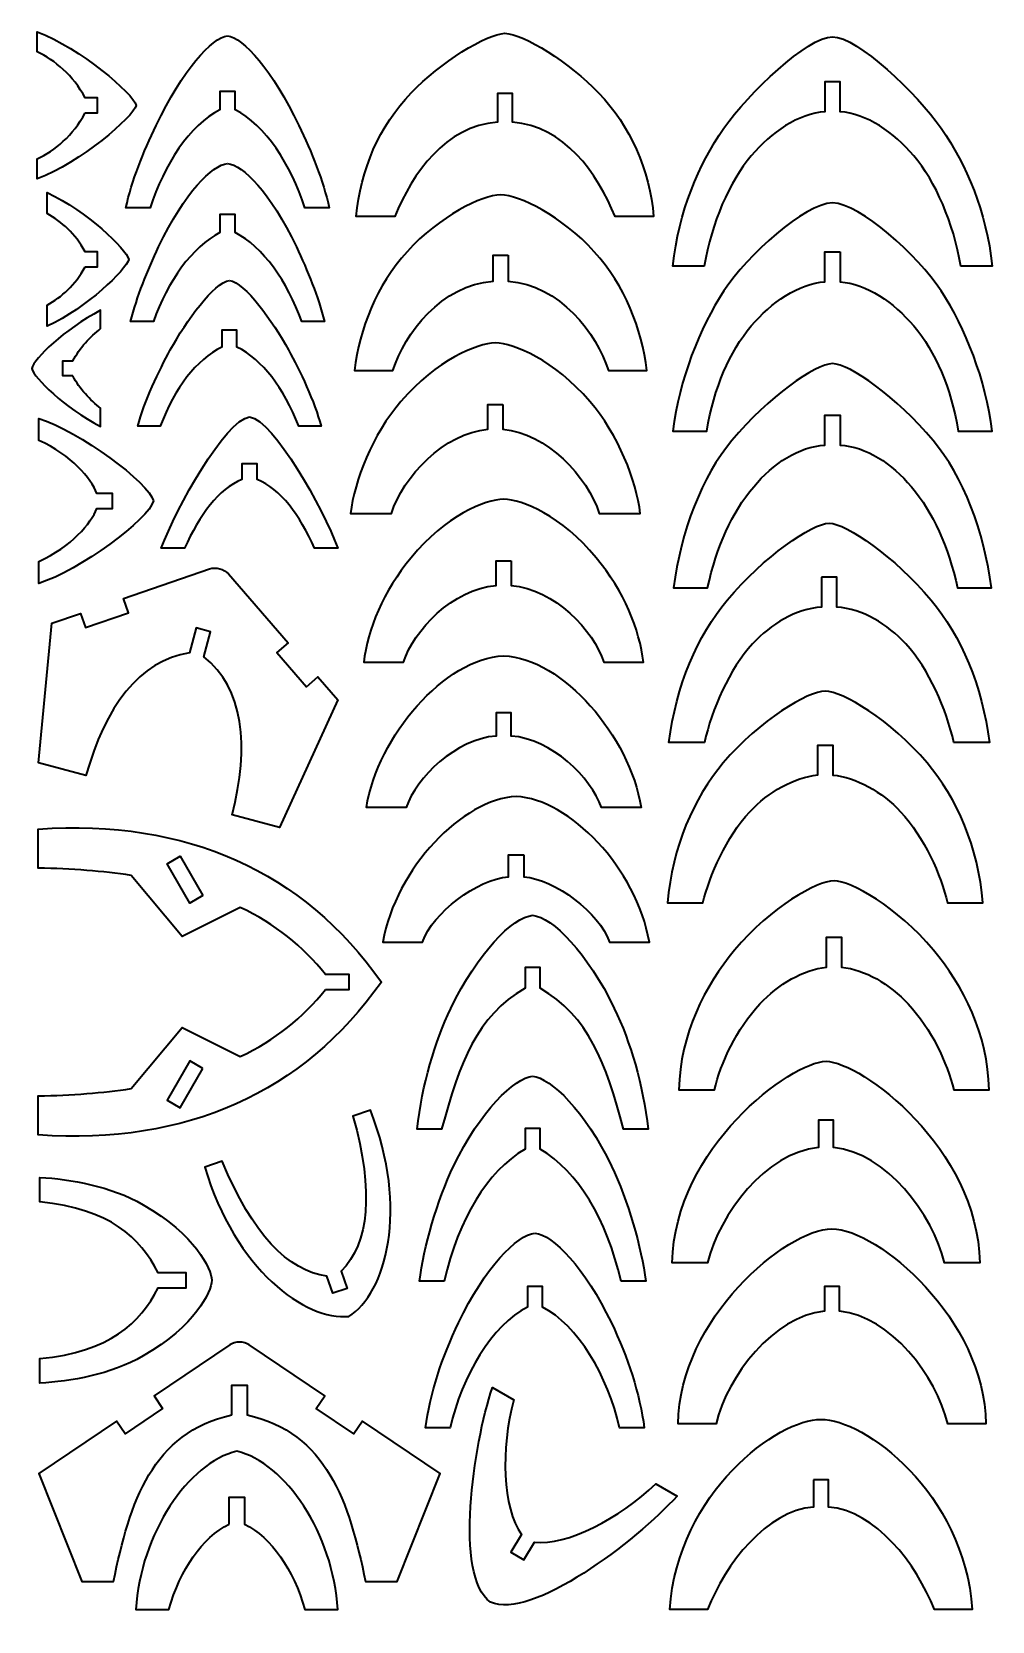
# Model space of a CAD drawing. Header units: centimetres. Extents: x 8 to 90.7, y -5.2 to 60.8.
# Drawn here: x 50.3 to 69.36, y -5.25 to 26.28 of the extents above; entities that cross this region are included whole.
import ezdxf

# ---------------------------------------------------------------- set-up
doc = ezdxf.new("R2010")
doc.units = ezdxf.units.CM
doc.header["$MEASUREMENT"] = 0
doc.layers.add('layer 1', color=7, linetype='Continuous')

msp = doc.modelspace()

# ---------------------------------------------------------------- linework, layer by layer
at = {"layer": 'layer 1', "color": 250, "lineweight": 35}
for points, knots in [([(51.36217, 24.66622), (51.12528, 24.21701), (50.76339, 23.91904), (50.4113, 23.75606), (50.4113, 23.75606), (50.4113, 23.75606), (50.4113, 23.35659), (50.4113, 23.35659), (50.4113, 23.35659), (51.27046, 23.68606), (52.31731, 24.58321), (52.37732, 24.81621), (52.37732, 24.81621), (52.31733, 25.04922), (51.27043, 25.94639), (50.4113, 26.27583), (50.4113, 26.27583), (50.4113, 26.27583), (50.4113, 25.87637), (50.4113, 25.87637), (50.4113, 25.87637), (50.76341, 25.71339), (51.12528, 25.41542), (51.36216, 24.96621), (51.36216, 24.96621), (51.36216, 24.96621), (51.60879, 24.96622), (51.60879, 24.96622), (51.60879, 24.96622), (51.60879, 24.96622), (51.60879, 24.66622), (51.60879, 24.66622), (51.60879, 24.66622), (51.60879, 24.66622), (51.36217, 24.66622), (51.36217, 24.66622)], [0, 0, 0, 0, 0.1, 0.1, 0.1, 0.1, 0.2, 0.2, 0.2, 0.2, 0.3, 0.3, 0.3, 0.3, 0.4, 0.4, 0.4, 0.4, 0.5, 0.5, 0.5, 0.5, 0.6, 0.6, 0.6, 0.6, 0.7, 0.7, 0.7, 0.7, 0.8, 0.8, 0.8, 0.8, 1, 1, 1, 1]), ([(54.18808, 26.19885), (53.88015, 26.1642), (53.2963, 25.51208), (52.77181, 24.41756), (52.77181, 24.41756), (52.51855, 23.88902), (52.28757, 23.32316), (52.17103, 22.78225), (52.17103, 22.78225), (52.17103, 22.78225), (52.65404, 22.78227), (52.65404, 22.78227), (52.65404, 22.78227), (52.92669, 23.64726), (53.44223, 24.4273), (54.0381, 24.72972), (54.0381, 24.72972), (54.0381, 24.72972), (54.0381, 25.08831), (54.0381, 25.08831), (54.0381, 25.08831), (54.0381, 25.08831), (54.3381, 25.08831), (54.3381, 25.08831), (54.3381, 25.08831), (54.3381, 25.08831), (54.33806, 24.72974), (54.33806, 24.72974), (54.33806, 24.72974), (54.93393, 24.4273), (55.4495, 23.64726), (55.72211, 22.78225), (55.72211, 22.78225), (55.72211, 22.78225), (56.20512, 22.78227), (56.20512, 22.78227), (56.20512, 22.78227), (56.0886, 23.32317), (55.85763, 23.889), (55.60433, 24.41756), (55.60433, 24.41756), (55.07986, 25.51208), (54.49602, 26.16419), (54.18808, 26.19885)], [0, 0, 0, 0, 0.08333333, 0.08333333, 0.08333333, 0.08333333, 0.16666667, 0.16666667, 0.16666667, 0.16666667, 0.25, 0.25, 0.25, 0.25, 0.33333333, 0.33333333, 0.33333333, 0.33333333, 0.41666667, 0.41666667, 0.41666667, 0.41666667, 0.5, 0.5, 0.5, 0.5, 0.58333333, 0.58333333, 0.58333333, 0.58333333, 0.66666667, 0.66666667, 0.66666667, 0.66666667, 0.75, 0.75, 0.75, 0.75, 0.83333333, 0.83333333, 0.83333333, 0.83333333, 1, 1, 1, 1]), ([(59.69071, 26.24546), (59.31968, 26.23655), (58.40886, 25.66256), (57.83342, 25.06564), (57.83342, 25.06564), (57.20147, 24.41011), (56.82122, 23.53302), (56.74066, 22.61029), (56.74066, 22.61029), (56.74066, 22.61029), (57.50469, 22.61031), (57.50469, 22.61031), (57.50469, 22.61031), (57.85517, 23.4726), (58.51874, 24.41339), (59.54071, 24.48139), (59.54071, 24.48139), (59.54071, 24.48139), (59.54074, 25.04948), (59.54074, 25.04948), (59.54074, 25.04948), (59.54074, 25.04948), (59.84073, 25.04948), (59.84073, 25.04948), (59.84073, 25.04948), (59.84073, 25.04948), (59.84069, 24.48139), (59.84069, 24.48139), (59.84069, 24.48139), (60.86265, 24.41341), (61.52622, 23.47258), (61.87671, 22.61029), (61.87671, 22.61029), (61.87671, 22.61029), (62.64073, 22.61031), (62.64073, 22.61031), (62.64073, 22.61031), (62.56016, 23.53302), (62.17993, 24.41011), (61.54798, 25.06564), (61.54798, 25.06564), (60.97254, 25.66257), (60.06175, 26.23655), (59.69071, 26.24546)], [0, 0, 0, 0, 0.08333333, 0.08333333, 0.08333333, 0.08333333, 0.16666667, 0.16666667, 0.16666667, 0.16666667, 0.25, 0.25, 0.25, 0.25, 0.33333333, 0.33333333, 0.33333333, 0.33333333, 0.41666667, 0.41666667, 0.41666667, 0.41666667, 0.5, 0.5, 0.5, 0.5, 0.58333333, 0.58333333, 0.58333333, 0.58333333, 0.66666667, 0.66666667, 0.66666667, 0.66666667, 0.75, 0.75, 0.75, 0.75, 0.83333333, 0.83333333, 0.83333333, 0.83333333, 1, 1, 1, 1]), ([(66.18934, 26.1777), (65.69516, 26.17206), (64.51786, 25.05964), (64.03607, 24.3631), (64.03607, 24.3631), (63.52651, 23.62639), (63.14085, 22.72417), (63.02124, 21.62921), (63.02124, 21.62921), (63.02124, 21.62921), (63.64379, 21.62921), (63.64379, 21.62921), (63.64379, 21.62921), (63.79643, 22.50559), (64.13853, 23.29222), (64.57893, 23.81651), (64.57893, 23.81651), (64.9682, 24.27988), (65.51773, 24.65576), (66.03936, 24.69047), (66.03936, 24.69047), (66.03936, 24.69047), (66.03937, 25.28356), (66.03937, 25.28356), (66.03937, 25.28356), (66.03937, 25.28356), (66.33936, 25.28356), (66.33936, 25.28356), (66.33936, 25.28356), (66.33936, 25.28356), (66.33936, 24.69049), (66.33936, 24.69049), (66.33936, 24.69049), (66.86102, 24.65576), (67.4105, 24.27987), (67.79974, 23.81651), (67.79974, 23.81651), (68.24016, 23.29224), (68.58228, 22.50557), (68.73494, 21.62921), (68.73494, 21.62921), (68.73494, 21.62921), (69.35748, 21.62921), (69.35748, 21.62921), (69.35748, 21.62921), (69.2379, 22.72417), (68.85219, 23.62638), (68.34262, 24.3631), (68.34262, 24.3631), (67.86086, 25.05966), (66.68357, 26.17204), (66.18934, 26.1777)], [0, 0, 0, 0, 0.07142857, 0.07142857, 0.07142857, 0.07142857, 0.14285714, 0.14285714, 0.14285714, 0.14285714, 0.21428571, 0.21428571, 0.21428571, 0.21428571, 0.28571429, 0.28571429, 0.28571429, 0.28571429, 0.35714286, 0.35714286, 0.35714286, 0.35714286, 0.42857143, 0.42857143, 0.42857143, 0.42857143, 0.5, 0.5, 0.5, 0.5, 0.57142857, 0.57142857, 0.57142857, 0.57142857, 0.64285714, 0.64285714, 0.64285714, 0.64285714, 0.71428571, 0.71428571, 0.71428571, 0.71428571, 0.78571429, 0.78571429, 0.78571429, 0.78571429, 0.85714286, 0.85714286, 0.85714286, 0.85714286, 1, 1, 1, 1]), ([(54.18808, 23.66427), (53.88015, 23.6296), (53.3463, 23.10245), (52.82182, 22.00796), (52.82182, 22.00796), (52.59717, 21.53912), (52.39007, 21.02122), (52.2648, 20.53265), (52.2648, 20.53265), (52.2648, 20.53265), (52.71659, 20.53267), (52.71659, 20.53267), (52.71659, 20.53267), (53.00123, 21.32231), (53.48505, 22.01443), (54.0381, 22.29512), (54.0381, 22.29512), (54.0381, 22.29512), (54.0381, 22.6537), (54.0381, 22.6537), (54.0381, 22.6537), (54.0381, 22.6537), (54.3381, 22.6537), (54.3381, 22.6537), (54.3381, 22.6537), (54.3381, 22.6537), (54.33806, 22.29513), (54.33806, 22.29513), (54.33806, 22.29513), (54.89111, 22.01444), (55.37493, 21.32229), (55.65959, 20.53265), (55.65959, 20.53265), (55.65959, 20.53265), (56.11138, 20.53267), (56.11138, 20.53267), (56.11138, 20.53267), (55.98612, 21.02124), (55.779, 21.5391), (55.55435, 22.00796), (55.55435, 22.00796), (55.02989, 23.10247), (54.49602, 23.62959), (54.18808, 23.66427)], [0, 0, 0, 0, 0.08333333, 0.08333333, 0.08333333, 0.08333333, 0.16666667, 0.16666667, 0.16666667, 0.16666667, 0.25, 0.25, 0.25, 0.25, 0.33333333, 0.33333333, 0.33333333, 0.33333333, 0.41666667, 0.41666667, 0.41666667, 0.41666667, 0.5, 0.5, 0.5, 0.5, 0.58333333, 0.58333333, 0.58333333, 0.58333333, 0.66666667, 0.66666667, 0.66666667, 0.66666667, 0.75, 0.75, 0.75, 0.75, 0.83333333, 0.83333333, 0.83333333, 0.83333333, 1, 1, 1, 1]), ([(51.36217, 21.61183), (51.17013, 21.24762), (50.89588, 21.01571), (50.6113, 20.85412), (50.6113, 20.85412), (50.6113, 20.85412), (50.61133, 20.43761), (50.61133, 20.43761), (50.61133, 20.43761), (51.40444, 20.80929), (52.17195, 21.54687), (52.22732, 21.76182), (52.22732, 21.76182), (52.17196, 21.97677), (51.40442, 22.71437), (50.6113, 23.08603), (50.6113, 23.08603), (50.6113, 23.08603), (50.61133, 22.66954), (50.61133, 22.66954), (50.61133, 22.66954), (50.89589, 22.50795), (51.1701, 22.27604), (51.36216, 21.91182), (51.36216, 21.91182), (51.36216, 21.91182), (51.60879, 21.91183), (51.60879, 21.91183), (51.60879, 21.91183), (51.60879, 21.91183), (51.60879, 21.61183), (51.60879, 21.61183), (51.60879, 21.61183), (51.60879, 21.61183), (51.36217, 21.61183), (51.36217, 21.61183)], [0, 0, 0, 0, 0.1, 0.1, 0.1, 0.1, 0.2, 0.2, 0.2, 0.2, 0.3, 0.3, 0.3, 0.3, 0.4, 0.4, 0.4, 0.4, 0.5, 0.5, 0.5, 0.5, 0.6, 0.6, 0.6, 0.6, 0.7, 0.7, 0.7, 0.7, 0.8, 0.8, 0.8, 0.8, 1, 1, 1, 1]), ([(59.75656, 21.84767), (59.75656, 21.84767), (59.45656, 21.84767), (59.45656, 21.84767), (59.45656, 21.84767), (59.45656, 21.84767), (59.45656, 21.32959), (59.45656, 21.32959), (59.45656, 21.32959), (58.43461, 21.26161), (57.69862, 20.29073), (57.47054, 19.55849), (57.47054, 19.55849), (57.47054, 19.55849), (56.70653, 19.5585), (56.70653, 19.5585), (56.70653, 19.5585), (56.81004, 20.38943), (57.13821, 21.23886), (57.74928, 21.91384), (57.74928, 21.91384), (58.39353, 22.62549), (59.23549, 23.03475), (59.60656, 23.04366), (59.60656, 23.04366), (59.97762, 23.03476), (60.81957, 22.62547), (61.46381, 21.91384), (61.46381, 21.91384), (62.0749, 21.23886), (62.40305, 20.38942), (62.50658, 19.55849), (62.50658, 19.55849), (62.50658, 19.55849), (61.74256, 19.5585), (61.74256, 19.5585), (61.74256, 19.5585), (61.51447, 20.29075), (60.77848, 21.26159), (59.75654, 21.32959), (59.75654, 21.32959), (59.75654, 21.32959), (59.75656, 21.84767), (59.75656, 21.84767)], [0, 0, 0, 0, 0.08333333, 0.08333333, 0.08333333, 0.08333333, 0.16666667, 0.16666667, 0.16666667, 0.16666667, 0.25, 0.25, 0.25, 0.25, 0.33333333, 0.33333333, 0.33333333, 0.33333333, 0.41666667, 0.41666667, 0.41666667, 0.41666667, 0.5, 0.5, 0.5, 0.5, 0.58333333, 0.58333333, 0.58333333, 0.58333333, 0.66666667, 0.66666667, 0.66666667, 0.66666667, 0.75, 0.75, 0.75, 0.75, 0.83333333, 0.83333333, 0.83333333, 0.83333333, 1, 1, 1, 1]), ([(66.33936, 21.91028), (66.33936, 21.91028), (66.03937, 21.91028), (66.03937, 21.91028), (66.03937, 21.91028), (66.03937, 21.91028), (66.03937, 21.31721), (66.03937, 21.31721), (66.03937, 21.31721), (65.51775, 21.28248), (64.9682, 20.90662), (64.57893, 20.44323), (64.57893, 20.44323), (64.13853, 19.91894), (63.84641, 19.23229), (63.69375, 18.35593), (63.69375, 18.35593), (63.69375, 18.35593), (63.02125, 18.35595), (63.02125, 18.35595), (63.02125, 18.35595), (63.14857, 19.37369), (63.54962, 20.40308), (64.03607, 21.13982), (64.03607, 21.13982), (64.50274, 21.84662), (65.63315, 22.87018), (66.18934, 22.88126), (66.18934, 22.88126), (66.74556, 22.87018), (67.87596, 21.84661), (68.34262, 21.13982), (68.34262, 21.13982), (68.82908, 20.40309), (69.23014, 19.37369), (69.35745, 18.35593), (69.35745, 18.35593), (69.35745, 18.35593), (68.68497, 18.35595), (68.68497, 18.35595), (68.68497, 18.35595), (68.53234, 19.2323), (68.2402, 19.91892), (67.79974, 20.44323), (67.79974, 20.44323), (67.41049, 20.90664), (66.86099, 21.28248), (66.33933, 21.31719), (66.33933, 21.31719), (66.33933, 21.31719), (66.33936, 21.91028), (66.33936, 21.91028)], [0, 0, 0, 0, 0.07142857, 0.07142857, 0.07142857, 0.07142857, 0.14285714, 0.14285714, 0.14285714, 0.14285714, 0.21428571, 0.21428571, 0.21428571, 0.21428571, 0.28571429, 0.28571429, 0.28571429, 0.28571429, 0.35714286, 0.35714286, 0.35714286, 0.35714286, 0.42857143, 0.42857143, 0.42857143, 0.42857143, 0.5, 0.5, 0.5, 0.5, 0.57142857, 0.57142857, 0.57142857, 0.57142857, 0.64285714, 0.64285714, 0.64285714, 0.64285714, 0.71428571, 0.71428571, 0.71428571, 0.71428571, 0.78571429, 0.78571429, 0.78571429, 0.78571429, 0.85714286, 0.85714286, 0.85714286, 0.85714286, 1, 1, 1, 1]), ([(54.22511, 21.34245), (53.91718, 21.3078), (53.36919, 20.53811), (53.05222, 19.96556), (53.05222, 19.96556), (52.83006, 19.56425), (52.53054, 18.93223), (52.40675, 18.45325), (52.40675, 18.45325), (52.40675, 18.45325), (52.85018, 18.45326), (52.85018, 18.45326), (52.85018, 18.45326), (53.15192, 19.22205), (53.56372, 19.76378), (54.07509, 20.02332), (54.07509, 20.02332), (54.07509, 20.02332), (54.07509, 20.35691), (54.07509, 20.35691), (54.07509, 20.35691), (54.07509, 20.35691), (54.37509, 20.35691), (54.37509, 20.35691), (54.37509, 20.35691), (54.37509, 20.35691), (54.37509, 20.02334), (54.37509, 20.02334), (54.37509, 20.02334), (54.88646, 19.7638), (55.29824, 19.22203), (55.59998, 18.45325), (55.59998, 18.45325), (55.59998, 18.45325), (56.04343, 18.45326), (56.04343, 18.45326), (56.04343, 18.45326), (55.91965, 18.93225), (55.62011, 19.56423), (55.39793, 19.96556), (55.39793, 19.96556), (55.08097, 20.53812), (54.53302, 21.30779), (54.22511, 21.34245)], [0, 0, 0, 0, 0.08333333, 0.08333333, 0.08333333, 0.08333333, 0.16666667, 0.16666667, 0.16666667, 0.16666667, 0.25, 0.25, 0.25, 0.25, 0.33333333, 0.33333333, 0.33333333, 0.33333333, 0.41666667, 0.41666667, 0.41666667, 0.41666667, 0.5, 0.5, 0.5, 0.5, 0.58333333, 0.58333333, 0.58333333, 0.58333333, 0.66666667, 0.66666667, 0.66666667, 0.66666667, 0.75, 0.75, 0.75, 0.75, 0.83333333, 0.83333333, 0.83333333, 0.83333333, 1, 1, 1, 1]), ([(51.12012, 19.44943), (51.25724, 19.18942), (51.46165, 18.9714), (51.67096, 18.80912), (51.67096, 18.80912), (51.67096, 18.80912), (51.67098, 18.44619), (51.67098, 18.44619), (51.67098, 18.44619), (50.94026, 18.83047), (50.35474, 19.40609), (50.30496, 19.59942), (50.30496, 19.59942), (50.35475, 19.79275), (50.94023, 20.36838), (51.67096, 20.75265), (51.67096, 20.75265), (51.67096, 20.75265), (51.67098, 20.38973), (51.67098, 20.38973), (51.67098, 20.38973), (51.46167, 20.22745), (51.25721, 20.00943), (51.12011, 19.74942), (51.12011, 19.74942), (51.12011, 19.74942), (50.92351, 19.74943), (50.92351, 19.74943), (50.92351, 19.74943), (50.92351, 19.74943), (50.92351, 19.44943), (50.92351, 19.44943), (50.92351, 19.44943), (50.92351, 19.44943), (51.12012, 19.44943), (51.12012, 19.44943)], [0, 0, 0, 0, 0.1, 0.1, 0.1, 0.1, 0.2, 0.2, 0.2, 0.2, 0.3, 0.3, 0.3, 0.3, 0.4, 0.4, 0.4, 0.4, 0.5, 0.5, 0.5, 0.5, 0.6, 0.6, 0.6, 0.6, 0.7, 0.7, 0.7, 0.7, 0.8, 0.8, 0.8, 0.8, 1, 1, 1, 1]), ([(59.6515, 18.88508), (59.6515, 18.88508), (59.35151, 18.88508), (59.35151, 18.88508), (59.35151, 18.88508), (59.35151, 18.88508), (59.35151, 18.392), (59.35151, 18.392), (59.35151, 18.392), (58.49021, 18.324), (57.66856, 17.45313), (57.44049, 16.72089), (57.44049, 16.72089), (57.44049, 16.72089), (56.62648, 16.7209), (56.62648, 16.7209), (56.62648, 16.7209), (56.70705, 17.37588), (57.05775, 18.28353), (57.62893, 18.94564), (57.62893, 18.94564), (58.33344, 19.76227), (59.13044, 20.09715), (59.5015, 20.10606), (59.5015, 20.10606), (59.87256, 20.09715), (60.66957, 19.76227), (61.37406, 18.94564), (61.37406, 18.94564), (61.94524, 18.28354), (62.29596, 17.37587), (62.37652, 16.72089), (62.37652, 16.72089), (62.37652, 16.72089), (61.56254, 16.7209), (61.56254, 16.7209), (61.56254, 16.7209), (61.33445, 17.45313), (60.5128, 18.32399), (59.6515, 18.39199), (59.6515, 18.39199), (59.6515, 18.39199), (59.6515, 18.88508), (59.6515, 18.88508)], [0, 0, 0, 0, 0.08333333, 0.08333333, 0.08333333, 0.08333333, 0.16666667, 0.16666667, 0.16666667, 0.16666667, 0.25, 0.25, 0.25, 0.25, 0.33333333, 0.33333333, 0.33333333, 0.33333333, 0.41666667, 0.41666667, 0.41666667, 0.41666667, 0.5, 0.5, 0.5, 0.5, 0.58333333, 0.58333333, 0.58333333, 0.58333333, 0.66666667, 0.66666667, 0.66666667, 0.66666667, 0.75, 0.75, 0.75, 0.75, 0.83333333, 0.83333333, 0.83333333, 0.83333333, 1, 1, 1, 1]), ([(66.18934, 19.69451), (66.5299, 19.68943), (67.46063, 19.03461), (68.18591, 18.16923), (68.18591, 18.16923), (68.77939, 17.46117), (69.20152, 16.36906), (69.34201, 15.24601), (69.34201, 15.24601), (69.34201, 15.24601), (68.6695, 15.24601), (68.6695, 15.24601), (68.6695, 15.24601), (68.47824, 16.08378), (68.19388, 16.72845), (67.75343, 17.25279), (67.75343, 17.25279), (67.36417, 17.7162), (66.86099, 18.04572), (66.33933, 18.08043), (66.33933, 18.08043), (66.33933, 18.08043), (66.33936, 18.67352), (66.33936, 18.67352), (66.33936, 18.67352), (66.33936, 18.67352), (66.03937, 18.67352), (66.03937, 18.67352), (66.03937, 18.67352), (66.03937, 18.67352), (66.03937, 18.08043), (66.03937, 18.08043), (66.03937, 18.08043), (65.51775, 18.04573), (65.01455, 17.71621), (64.62527, 17.25279), (64.62527, 17.25279), (64.18481, 16.72846), (63.90044, 16.08377), (63.70919, 15.24601), (63.70919, 15.24601), (63.70919, 15.24601), (63.03669, 15.24601), (63.03669, 15.24601), (63.03669, 15.24601), (63.17718, 16.36907), (63.59931, 17.46115), (64.19279, 18.16923), (64.19279, 18.16923), (64.91807, 19.03462), (65.84879, 19.68941), (66.18934, 19.69451)], [0, 0, 0, 0, 0.07142857, 0.07142857, 0.07142857, 0.07142857, 0.14285714, 0.14285714, 0.14285714, 0.14285714, 0.21428571, 0.21428571, 0.21428571, 0.21428571, 0.28571429, 0.28571429, 0.28571429, 0.28571429, 0.35714286, 0.35714286, 0.35714286, 0.35714286, 0.42857143, 0.42857143, 0.42857143, 0.42857143, 0.5, 0.5, 0.5, 0.5, 0.57142857, 0.57142857, 0.57142857, 0.57142857, 0.64285714, 0.64285714, 0.64285714, 0.64285714, 0.71428571, 0.71428571, 0.71428571, 0.71428571, 0.78571429, 0.78571429, 0.78571429, 0.78571429, 0.85714286, 0.85714286, 0.85714286, 0.85714286, 1, 1, 1, 1]), ([(52.71738, 16.97157), (52.64221, 17.32621), (51.24416, 18.35666), (50.44256, 18.609), (50.44256, 18.609), (50.44256, 18.609), (50.44257, 18.17122), (50.44257, 18.17122), (50.44257, 18.17122), (51.10186, 17.87898), (51.47187, 17.41547), (51.59825, 17.12154), (51.59825, 17.12154), (51.59825, 17.12154), (51.90684, 17.12156), (51.90684, 17.12156), (51.90684, 17.12156), (51.90684, 17.12156), (51.90684, 16.82157), (51.90684, 16.82157), (51.90684, 16.82157), (51.90684, 16.82157), (51.59827, 16.82157), (51.59827, 16.82157), (51.59827, 16.82157), (51.47187, 16.52764), (51.10185, 16.06413), (50.44256, 15.77189), (50.44256, 15.77189), (50.44256, 15.77189), (50.44257, 15.3341), (50.44257, 15.3341), (50.44257, 15.3341), (51.24418, 15.58645), (52.64218, 16.61689), (52.71738, 16.97157)], [0, 0, 0, 0, 0.1, 0.1, 0.1, 0.1, 0.2, 0.2, 0.2, 0.2, 0.3, 0.3, 0.3, 0.3, 0.4, 0.4, 0.4, 0.4, 0.5, 0.5, 0.5, 0.5, 0.6, 0.6, 0.6, 0.6, 0.7, 0.7, 0.7, 0.7, 0.8, 0.8, 0.8, 0.8, 1, 1, 1, 1]), ([(54.62468, 18.64046), (54.13863, 18.56526), (53.17016, 16.83504), (52.87344, 16.03345), (52.87344, 16.03345), (52.87344, 16.03345), (53.33623, 16.03345), (53.33623, 16.03345), (53.33623, 16.03345), (53.62845, 16.69272), (54.01056, 17.21075), (54.47468, 17.39632), (54.47468, 17.39632), (54.47468, 17.39632), (54.47471, 17.70491), (54.47471, 17.70491), (54.47471, 17.70491), (54.47471, 17.70491), (54.7747, 17.70491), (54.7747, 17.70491), (54.7747, 17.70491), (54.7747, 17.70491), (54.77466, 17.39632), (54.77466, 17.39632), (54.77466, 17.39632), (55.23881, 17.21076), (55.6209, 16.69272), (55.91314, 16.03345), (55.91314, 16.03345), (55.91314, 16.03345), (56.37594, 16.03345), (56.37594, 16.03345), (56.37594, 16.03345), (56.07919, 16.83504), (55.11073, 18.56525), (54.62468, 18.64046)], [0, 0, 0, 0, 0.1, 0.1, 0.1, 0.1, 0.2, 0.2, 0.2, 0.2, 0.3, 0.3, 0.3, 0.3, 0.4, 0.4, 0.4, 0.4, 0.5, 0.5, 0.5, 0.5, 0.6, 0.6, 0.6, 0.6, 0.7, 0.7, 0.7, 0.7, 0.8, 0.8, 0.8, 0.8, 1, 1, 1, 1]), ([(59.81513, 15.78539), (59.81513, 15.78539), (59.51514, 15.78539), (59.51514, 15.78539), (59.51514, 15.78539), (59.51514, 15.78539), (59.51514, 15.29231), (59.51514, 15.29231), (59.51514, 15.29231), (58.65412, 15.2243), (57.87962, 14.40345), (57.67912, 13.7712), (57.67912, 13.7712), (57.67912, 13.7712), (56.89009, 13.77121), (56.89009, 13.77121), (56.89009, 13.77121), (56.97049, 14.42619), (57.27582, 15.17479), (57.82911, 15.84595), (57.82911, 15.84595), (58.51485, 16.67831), (59.29391, 16.99746), (59.66511, 17.00637), (59.66511, 17.00637), (60.03619, 16.99746), (60.81556, 16.6783), (61.50134, 15.84595), (61.50134, 15.84595), (62.0543, 15.17479), (62.35957, 14.42618), (62.44014, 13.7712), (62.44014, 13.7712), (62.44014, 13.7712), (61.65116, 13.77121), (61.65116, 13.77121), (61.65116, 13.77121), (61.45034, 14.40347), (60.67641, 15.2243), (59.8151, 15.2923), (59.8151, 15.2923), (59.8151, 15.2923), (59.81513, 15.78539), (59.81513, 15.78539)], [0, 0, 0, 0, 0.08333333, 0.08333333, 0.08333333, 0.08333333, 0.16666667, 0.16666667, 0.16666667, 0.16666667, 0.25, 0.25, 0.25, 0.25, 0.33333333, 0.33333333, 0.33333333, 0.33333333, 0.41666667, 0.41666667, 0.41666667, 0.41666667, 0.5, 0.5, 0.5, 0.5, 0.58333333, 0.58333333, 0.58333333, 0.58333333, 0.66666667, 0.66666667, 0.66666667, 0.66666667, 0.75, 0.75, 0.75, 0.75, 0.83333333, 0.83333333, 0.83333333, 0.83333333, 1, 1, 1, 1]), ([(65.97269, 15.45858), (65.97269, 15.45858), (66.27265, 15.45858), (66.27265, 15.45858), (66.27265, 15.45858), (66.27265, 15.45858), (66.27265, 14.86551), (66.27265, 14.86551), (66.27265, 14.86551), (66.7943, 14.83078), (67.27906, 14.52795), (67.64173, 14.13785), (67.64173, 14.13785), (68.10804, 13.63627), (68.44657, 12.83874), (68.59781, 12.18107), (68.59781, 12.18107), (68.59781, 12.18107), (69.30033, 12.18109), (69.30033, 12.18109), (69.30033, 12.18109), (69.15983, 13.30412), (68.7377, 14.29618), (68.14423, 15.00429), (68.14423, 15.00429), (67.4189, 15.8697), (66.4632, 16.52447), (66.12264, 16.52956), (66.12264, 16.52956), (65.78211, 16.52449), (64.82639, 15.86969), (64.10108, 15.00429), (64.10108, 15.00429), (63.50762, 14.29619), (63.08546, 13.30412), (62.94499, 12.18107), (62.94499, 12.18107), (62.94499, 12.18107), (63.64752, 12.18109), (63.64752, 12.18109), (63.64752, 12.18109), (63.79873, 12.83875), (64.13726, 13.63626), (64.60359, 14.13785), (64.60359, 14.13785), (64.96622, 14.52797), (65.45103, 14.83078), (65.97266, 14.86549), (65.97266, 14.86549), (65.97266, 14.86549), (65.97269, 15.45858), (65.97269, 15.45858)], [0, 0, 0, 0, 0.07142857, 0.07142857, 0.07142857, 0.07142857, 0.14285714, 0.14285714, 0.14285714, 0.14285714, 0.21428571, 0.21428571, 0.21428571, 0.21428571, 0.28571429, 0.28571429, 0.28571429, 0.28571429, 0.35714286, 0.35714286, 0.35714286, 0.35714286, 0.42857143, 0.42857143, 0.42857143, 0.42857143, 0.5, 0.5, 0.5, 0.5, 0.57142857, 0.57142857, 0.57142857, 0.57142857, 0.64285714, 0.64285714, 0.64285714, 0.64285714, 0.71428571, 0.71428571, 0.71428571, 0.71428571, 0.78571429, 0.78571429, 0.78571429, 0.78571429, 0.85714286, 0.85714286, 0.85714286, 0.85714286, 1, 1, 1, 1]), ([(54.20602, 15.52301), (54.12137, 15.6204), (53.95409, 15.6652), (53.83209, 15.6232), (53.83209, 15.6232), (53.83209, 15.6232), (52.1233, 15.03484), (52.1233, 15.03484), (52.1233, 15.03484), (52.1233, 15.03484), (52.22097, 14.75119), (52.22097, 14.75119), (52.22097, 14.75119), (52.22097, 14.75119), (51.37003, 14.45818), (51.37003, 14.45818), (51.37003, 14.45818), (51.37003, 14.45818), (51.27236, 14.74182), (51.27236, 14.74182), (51.27236, 14.74182), (51.27236, 14.74182), (50.70546, 14.54664), (50.70546, 14.54664), (50.70546, 14.54664), (50.70546, 14.54664), (50.44039, 11.77609), (50.44039, 11.77609), (50.44039, 11.77609), (50.44039, 11.77609), (51.38039, 11.52424), (51.38039, 11.52424), (51.38039, 11.52424), (51.75579, 12.87665), (52.44766, 13.81831), (53.43051, 13.95626), (53.43051, 13.95626), (53.43051, 13.95626), (53.56324, 14.45169), (53.56324, 14.45169), (53.56324, 14.45169), (53.56324, 14.45169), (53.85308, 14.37402), (53.85308, 14.37402), (53.85308, 14.37402), (53.85308, 14.37402), (53.72033, 13.87862), (53.72033, 13.87862), (53.72033, 13.87862), (54.50253, 13.26773), (54.63088, 12.10626), (54.27976, 10.74733), (54.27976, 10.74733), (54.27976, 10.74733), (55.21976, 10.49548), (55.21976, 10.49548), (55.21976, 10.49548), (55.21976, 10.49548), (56.37546, 13.02736), (56.37546, 13.02736), (56.37546, 13.02736), (56.37546, 13.02736), (55.98216, 13.47982), (55.98216, 13.47982), (55.98216, 13.47982), (55.98216, 13.47982), (55.75574, 13.28301), (55.75574, 13.28301), (55.75574, 13.28301), (55.75574, 13.28301), (55.16531, 13.96226), (55.16531, 13.96226), (55.16531, 13.96226), (55.16531, 13.96226), (55.39169, 14.15907), (55.39169, 14.15907), (55.39169, 14.15907), (55.39169, 14.15907), (54.20602, 15.52301), (54.20602, 15.52301)], [0, 0, 0, 0, 0.04761905, 0.04761905, 0.04761905, 0.04761905, 0.0952381, 0.0952381, 0.0952381, 0.0952381, 0.14285714, 0.14285714, 0.14285714, 0.14285714, 0.19047619, 0.19047619, 0.19047619, 0.19047619, 0.23809524, 0.23809524, 0.23809524, 0.23809524, 0.28571429, 0.28571429, 0.28571429, 0.28571429, 0.33333333, 0.33333333, 0.33333333, 0.33333333, 0.38095238, 0.38095238, 0.38095238, 0.38095238, 0.42857143, 0.42857143, 0.42857143, 0.42857143, 0.47619048, 0.47619048, 0.47619048, 0.47619048, 0.52380952, 0.52380952, 0.52380952, 0.52380952, 0.57142857, 0.57142857, 0.57142857, 0.57142857, 0.61904762, 0.61904762, 0.61904762, 0.61904762, 0.66666667, 0.66666667, 0.66666667, 0.66666667, 0.71428571, 0.71428571, 0.71428571, 0.71428571, 0.76190476, 0.76190476, 0.76190476, 0.76190476, 0.80952381, 0.80952381, 0.80952381, 0.80952381, 0.85714286, 0.85714286, 0.85714286, 0.85714286, 0.9047619, 0.9047619, 0.9047619, 0.9047619, 1, 1, 1, 1]), ([(59.66742, 13.90207), (58.49279, 13.84596), (57.16999, 12.31009), (56.94235, 10.89328), (56.94235, 10.89328), (56.94235, 10.89328), (57.73138, 10.89329), (57.73138, 10.89329), (57.73138, 10.89329), (57.9322, 11.4813), (58.71972, 12.2538), (59.51739, 12.30794), (59.51739, 12.30794), (59.51739, 12.30794), (59.5174, 12.76654), (59.5174, 12.76654), (59.5174, 12.76654), (59.5174, 12.76654), (59.8174, 12.76654), (59.8174, 12.76654), (59.8174, 12.76654), (59.8174, 12.76654), (59.8174, 12.30795), (59.8174, 12.30795), (59.8174, 12.30795), (60.61508, 12.25381), (61.40259, 11.48129), (61.60339, 10.89328), (61.60339, 10.89328), (61.60339, 10.89328), (62.3924, 10.89329), (62.3924, 10.89329), (62.3924, 10.89329), (62.16479, 12.31009), (60.84197, 13.84595), (59.66742, 13.90207)], [0, 0, 0, 0, 0.1, 0.1, 0.1, 0.1, 0.2, 0.2, 0.2, 0.2, 0.3, 0.3, 0.3, 0.3, 0.4, 0.4, 0.4, 0.4, 0.5, 0.5, 0.5, 0.5, 0.6, 0.6, 0.6, 0.6, 0.7, 0.7, 0.7, 0.7, 0.8, 0.8, 0.8, 0.8, 1, 1, 1, 1]), ([(66.04488, 13.19973), (66.3854, 13.19465), (67.34108, 12.63988), (68.06641, 11.77445), (68.06641, 11.77445), (68.65993, 11.06632), (69.07871, 10.1165), (69.17251, 9.00123), (69.17251, 9.00123), (69.17251, 9.00123), (68.47003, 9.00124), (68.47003, 9.00124), (68.47003, 9.00124), (68.34211, 9.5422), (68.00691, 10.30638), (67.54057, 10.80801), (67.54057, 10.80801), (67.17788, 11.19815), (66.65422, 11.49316), (66.19484, 11.53565), (66.19484, 11.53565), (66.19484, 11.53565), (66.19486, 12.12874), (66.19486, 12.12874), (66.19486, 12.12874), (66.19486, 12.12874), (65.89486, 12.12874), (65.89486, 12.12874), (65.89486, 12.12874), (65.89486, 12.12874), (65.89486, 11.53567), (65.89486, 11.53567), (65.89486, 11.53567), (65.43548, 11.49316), (64.9118, 11.19814), (64.54911, 10.80801), (64.54911, 10.80801), (64.08277, 10.30639), (63.74757, 9.5422), (63.6197, 9.00123), (63.6197, 9.00123), (63.6197, 9.00123), (62.91719, 9.00124), (62.91719, 9.00124), (62.91719, 9.00124), (63.01101, 10.1165), (63.42975, 11.06631), (64.02326, 11.77445), (64.02326, 11.77445), (64.74865, 12.63989), (65.70428, 13.19463), (66.04488, 13.19973)], [0, 0, 0, 0, 0.07142857, 0.07142857, 0.07142857, 0.07142857, 0.14285714, 0.14285714, 0.14285714, 0.14285714, 0.21428571, 0.21428571, 0.21428571, 0.21428571, 0.28571429, 0.28571429, 0.28571429, 0.28571429, 0.35714286, 0.35714286, 0.35714286, 0.35714286, 0.42857143, 0.42857143, 0.42857143, 0.42857143, 0.5, 0.5, 0.5, 0.5, 0.57142857, 0.57142857, 0.57142857, 0.57142857, 0.64285714, 0.64285714, 0.64285714, 0.64285714, 0.71428571, 0.71428571, 0.71428571, 0.71428571, 0.78571429, 0.78571429, 0.78571429, 0.78571429, 0.85714286, 0.85714286, 0.85714286, 0.85714286, 1, 1, 1, 1]), ([(60.06282, 9.95091), (60.06282, 9.95091), (59.76283, 9.95091), (59.76283, 9.95091), (59.76283, 9.95091), (59.76283, 9.95091), (59.76283, 9.51732), (59.76283, 9.51732), (59.76283, 9.51732), (59.13787, 9.46319), (58.25942, 8.80883), (58.05862, 8.22082), (58.05862, 8.22082), (58.05862, 8.22082), (57.26962, 8.22083), (57.26962, 8.22083), (57.26962, 8.22083), (57.52453, 9.69218), (58.85641, 11.05532), (59.91282, 11.11144), (59.91282, 11.11144), (60.96925, 11.05533), (62.30112, 9.69217), (62.55603, 8.22082), (62.55603, 8.22082), (62.55603, 8.22082), (61.76705, 8.22083), (61.76705, 8.22083), (61.76705, 8.22083), (61.56623, 8.80884), (60.68777, 9.46317), (60.0628, 9.51731), (60.0628, 9.51731), (60.0628, 9.51731), (60.06282, 9.95091), (60.06282, 9.95091)], [0, 0, 0, 0, 0.1, 0.1, 0.1, 0.1, 0.2, 0.2, 0.2, 0.2, 0.3, 0.3, 0.3, 0.3, 0.4, 0.4, 0.4, 0.4, 0.5, 0.5, 0.5, 0.5, 0.6, 0.6, 0.6, 0.6, 0.7, 0.7, 0.7, 0.7, 0.8, 0.8, 0.8, 0.8, 1, 1, 1, 1]), ([(56.13265, 7.28022), (55.68636, 6.72215), (55.12739, 6.28108), (54.44124, 5.94952), (54.44124, 5.94952), (54.44124, 5.94952), (53.28765, 6.53066), (53.28765, 6.53066), (53.28765, 6.53066), (53.28765, 6.53066), (52.27713, 5.31605), (52.27713, 5.31605), (52.27713, 5.31605), (51.71488, 5.23036), (51.10096, 5.18249), (50.43208, 5.17085), (50.43208, 5.17085), (50.43208, 5.17085), (50.4321, 4.39682), (50.4321, 4.39682), (50.4321, 4.39682), (53.39227, 4.19852), (55.67023, 5.22272), (57.24153, 7.43021), (57.24153, 7.43021), (55.67025, 9.63771), (53.39227, 10.6619), (50.43208, 10.46361), (50.43208, 10.46361), (50.43208, 10.46361), (50.4321, 9.68958), (50.4321, 9.68958), (50.4321, 9.68958), (51.10099, 9.67794), (51.71487, 9.63007), (52.2771, 9.54437), (52.2771, 9.54437), (52.2771, 9.54437), (53.28765, 8.32977), (53.28765, 8.32977), (53.28765, 8.32977), (53.28765, 8.32977), (54.44125, 8.91092), (54.44125, 8.91092), (54.44125, 8.91092), (55.12741, 8.57935), (55.68634, 8.13828), (56.13264, 7.58021), (56.13264, 7.58021), (56.13264, 7.58021), (56.59878, 7.58021), (56.59878, 7.58021), (56.59878, 7.58021), (56.59878, 7.58021), (56.59878, 7.28022), (56.59878, 7.28022), (56.59878, 7.28022), (56.59878, 7.28022), (56.13265, 7.28022), (56.13265, 7.28022)], [0, 0, 0, 0, 0.0625, 0.0625, 0.0625, 0.0625, 0.125, 0.125, 0.125, 0.125, 0.1875, 0.1875, 0.1875, 0.1875, 0.25, 0.25, 0.25, 0.25, 0.3125, 0.3125, 0.3125, 0.3125, 0.375, 0.375, 0.375, 0.375, 0.4375, 0.4375, 0.4375, 0.4375, 0.5, 0.5, 0.5, 0.5, 0.5625, 0.5625, 0.5625, 0.5625, 0.625, 0.625, 0.625, 0.625, 0.6875, 0.6875, 0.6875, 0.6875, 0.75, 0.75, 0.75, 0.75, 0.8125, 0.8125, 0.8125, 0.8125, 0.875, 0.875, 0.875, 0.875, 1, 1, 1, 1]), ([(53.7004, 9.14648), (53.7004, 9.14648), (53.25043, 9.92592), (53.25043, 9.92592), (53.25043, 9.92592), (53.25043, 9.92592), (52.99059, 9.77592), (52.99059, 9.77592), (52.99059, 9.77592), (52.99059, 9.77592), (53.44061, 8.99648), (53.44061, 8.99648), (53.44061, 8.99648), (53.44061, 8.99648), (53.7004, 9.14648), (53.7004, 9.14648)], [0, 0, 0, 0, 0.2, 0.2, 0.2, 0.2, 0.4, 0.4, 0.4, 0.4, 0.6, 0.6, 0.6, 0.6, 1, 1, 1, 1]), ([(66.21935, 9.43753), (66.55991, 9.43245), (67.4655, 8.92772), (68.19091, 8.06225), (68.19091, 8.06225), (68.78447, 7.35407), (69.27155, 6.4043), (69.29533, 5.28903), (69.29533, 5.28903), (69.29533, 5.28903), (68.59286, 5.28903), (68.59286, 5.28903), (68.59286, 5.28903), (68.46495, 5.83), (68.15644, 6.49416), (67.69005, 6.99581), (67.69005, 6.99581), (67.32734, 7.38598), (66.8287, 7.68096), (66.36933, 7.72345), (66.36933, 7.72345), (66.36933, 7.72345), (66.36933, 8.31654), (66.36933, 8.31654), (66.36933, 8.31654), (66.36933, 8.31654), (66.06933, 8.31654), (66.06933, 8.31654), (66.06933, 8.31654), (66.06933, 8.31654), (66.06937, 7.72347), (66.06937, 7.72347), (66.06937, 7.72347), (65.60995, 7.68096), (65.1113, 7.38596), (64.7486, 6.99581), (64.7486, 6.99581), (64.28224, 6.49416), (63.97372, 5.83), (63.84584, 5.28903), (63.84584, 5.28903), (63.84584, 5.28903), (63.14333, 5.28903), (63.14333, 5.28903), (63.14333, 5.28903), (63.1671, 6.40431), (63.6542, 7.35407), (64.24775, 8.06225), (64.24775, 8.06225), (64.97316, 8.92772), (65.87876, 9.43243), (66.21935, 9.43753)], [0, 0, 0, 0, 0.07142857, 0.07142857, 0.07142857, 0.07142857, 0.14285714, 0.14285714, 0.14285714, 0.14285714, 0.21428571, 0.21428571, 0.21428571, 0.21428571, 0.28571429, 0.28571429, 0.28571429, 0.28571429, 0.35714286, 0.35714286, 0.35714286, 0.35714286, 0.42857143, 0.42857143, 0.42857143, 0.42857143, 0.5, 0.5, 0.5, 0.5, 0.57142857, 0.57142857, 0.57142857, 0.57142857, 0.64285714, 0.64285714, 0.64285714, 0.64285714, 0.71428571, 0.71428571, 0.71428571, 0.71428571, 0.78571429, 0.78571429, 0.78571429, 0.78571429, 0.85714286, 0.85714286, 0.85714286, 0.85714286, 1, 1, 1, 1]), ([(60.24007, 8.75258), (59.84577, 8.71792), (59.14388, 8.00227), (58.61925, 6.90765), (58.61925, 6.90765), (58.29467, 6.23034), (58.0547, 5.40793), (57.94685, 4.51196), (57.94685, 4.51196), (57.94685, 4.51196), (58.43588, 4.51196), (58.43588, 4.51196), (58.43588, 4.51196), (58.7912, 5.83627), (59.12876, 6.74526), (60.09007, 7.30844), (60.09007, 7.30844), (60.09007, 7.30844), (60.09009, 7.71704), (60.09009, 7.71704), (60.09009, 7.71704), (60.09009, 7.71704), (60.39009, 7.71704), (60.39009, 7.71704), (60.39009, 7.71704), (60.39009, 7.71704), (60.39005, 7.30845), (60.39005, 7.30845), (60.39005, 7.30845), (61.35136, 6.74527), (61.68893, 5.83626), (62.04425, 4.51196), (62.04425, 4.51196), (62.04425, 4.51196), (62.53329, 4.51196), (62.53329, 4.51196), (62.53329, 4.51196), (62.42542, 5.40794), (62.18547, 6.23034), (61.86086, 6.90765), (61.86086, 6.90765), (61.33624, 8.00227), (60.63436, 8.71791), (60.24007, 8.75258)], [0, 0, 0, 0, 0.08333333, 0.08333333, 0.08333333, 0.08333333, 0.16666667, 0.16666667, 0.16666667, 0.16666667, 0.25, 0.25, 0.25, 0.25, 0.33333333, 0.33333333, 0.33333333, 0.33333333, 0.41666667, 0.41666667, 0.41666667, 0.41666667, 0.5, 0.5, 0.5, 0.5, 0.58333333, 0.58333333, 0.58333333, 0.58333333, 0.66666667, 0.66666667, 0.66666667, 0.66666667, 0.75, 0.75, 0.75, 0.75, 0.83333333, 0.83333333, 0.83333333, 0.83333333, 1, 1, 1, 1]), ([(53.7004, 5.71396), (53.7004, 5.71396), (53.25043, 4.93452), (53.25043, 4.93452), (53.25043, 4.93452), (53.25043, 4.93452), (52.99059, 5.08451), (52.99059, 5.08451), (52.99059, 5.08451), (52.99059, 5.08451), (53.44061, 5.86396), (53.44061, 5.86396), (53.44061, 5.86396), (53.44061, 5.86396), (53.7004, 5.71396), (53.7004, 5.71396)], [0, 0, 0, 0, 0.2, 0.2, 0.2, 0.2, 0.4, 0.4, 0.4, 0.4, 0.6, 0.6, 0.6, 0.6, 1, 1, 1, 1]), ([(66.06044, 5.85873), (65.36329, 5.84264), (63.05449, 4.15178), (63.0094, 1.86023), (63.0094, 1.86023), (63.0094, 1.86023), (63.71193, 1.86023), (63.71193, 1.86023), (63.71193, 1.86023), (63.93926, 2.82198), (64.86037, 4.04753), (65.91042, 4.14465), (65.91042, 4.14465), (65.91042, 4.14465), (65.91042, 4.68774), (65.91042, 4.68774), (65.91042, 4.68774), (65.91042, 4.68774), (66.21042, 4.68774), (66.21042, 4.68774), (66.21042, 4.68774), (66.21042, 4.68774), (66.21042, 4.14465), (66.21042, 4.14465), (66.21042, 4.14465), (67.26047, 4.04754), (68.18155, 2.82197), (68.40891, 1.86023), (68.40891, 1.86023), (68.40891, 1.86023), (69.11146, 1.86023), (69.11146, 1.86023), (69.11146, 1.86023), (69.06633, 4.15178), (66.75753, 5.84264), (66.06044, 5.85873)], [0, 0, 0, 0, 0.1, 0.1, 0.1, 0.1, 0.2, 0.2, 0.2, 0.2, 0.3, 0.3, 0.3, 0.3, 0.4, 0.4, 0.4, 0.4, 0.5, 0.5, 0.5, 0.5, 0.6, 0.6, 0.6, 0.6, 0.7, 0.7, 0.7, 0.7, 0.8, 0.8, 0.8, 0.8, 1, 1, 1, 1]), ([(60.24007, 5.56199), (59.88213, 5.52733), (59.19836, 4.87527), (58.67379, 3.78069), (58.67379, 3.78069), (58.34924, 3.10343), (58.07743, 2.1651), (57.99683, 1.49637), (57.99683, 1.49637), (57.99683, 1.49637), (58.48588, 1.49638), (58.48588, 1.49638), (58.48588, 1.49638), (58.77758, 2.74795), (59.32874, 3.65466), (60.09007, 4.11785), (60.09007, 4.11785), (60.09007, 4.11785), (60.09009, 4.52643), (60.09009, 4.52643), (60.09009, 4.52643), (60.09009, 4.52643), (60.39009, 4.52643), (60.39009, 4.52643), (60.39009, 4.52643), (60.39009, 4.52643), (60.39005, 4.11786), (60.39005, 4.11786), (60.39005, 4.11786), (61.15137, 3.65466), (61.70255, 2.74795), (61.99424, 1.49637), (61.99424, 1.49637), (61.99424, 1.49637), (62.48329, 1.49638), (62.48329, 1.49638), (62.48329, 1.49638), (62.40268, 2.1651), (62.1309, 3.10343), (61.80632, 3.78069), (61.80632, 3.78069), (61.28175, 4.87527), (60.598, 5.52732), (60.24007, 5.56199)], [0, 0, 0, 0, 0.08333333, 0.08333333, 0.08333333, 0.08333333, 0.16666667, 0.16666667, 0.16666667, 0.16666667, 0.25, 0.25, 0.25, 0.25, 0.33333333, 0.33333333, 0.33333333, 0.33333333, 0.41666667, 0.41666667, 0.41666667, 0.41666667, 0.5, 0.5, 0.5, 0.5, 0.58333333, 0.58333333, 0.58333333, 0.58333333, 0.66666667, 0.66666667, 0.66666667, 0.66666667, 0.75, 0.75, 0.75, 0.75, 0.83333333, 0.83333333, 0.83333333, 0.83333333, 1, 1, 1, 1]), ([(56.5935, 0.79883), (55.74117, 0.7005), (54.33364, 1.72966), (53.73858, 3.75868), (53.73858, 3.75868), (53.73858, 3.75868), (54.08279, 3.8772), (54.08279, 3.8772), (54.08279, 3.8772), (54.68314, 2.41858), (55.38559, 1.70308), (56.16058, 1.59541), (56.16058, 1.59541), (56.16058, 1.59541), (56.27731, 1.25638), (56.27731, 1.25638), (56.27731, 1.25638), (56.27731, 1.25638), (56.56096, 1.35405), (56.56096, 1.35405), (56.56096, 1.35405), (56.56096, 1.35405), (56.44424, 1.69309), (56.44424, 1.69309), (56.44424, 1.69309), (56.98863, 2.25504), (57.10164, 3.25132), (56.67672, 4.77036), (56.67672, 4.77036), (56.67672, 4.77036), (57.02094, 4.88887), (57.02094, 4.88887), (57.02094, 4.88887), (57.80119, 2.92364), (57.32566, 1.24609), (56.5935, 0.79883)], [0, 0, 0, 0, 0.1, 0.1, 0.1, 0.1, 0.2, 0.2, 0.2, 0.2, 0.3, 0.3, 0.3, 0.3, 0.4, 0.4, 0.4, 0.4, 0.5, 0.5, 0.5, 0.5, 0.6, 0.6, 0.6, 0.6, 0.7, 0.7, 0.7, 0.7, 0.8, 0.8, 0.8, 0.8, 1, 1, 1, 1]), ([(53.87943, 1.51351), (53.86094, 1.7501), (53.55216, 2.41632), (52.51429, 3.01359), (52.51429, 3.01359), (51.86351, 3.38812), (51.07591, 3.51586), (50.46379, 3.556), (50.46379, 3.556), (50.46379, 3.556), (50.46381, 3.06698), (50.46381, 3.06698), (50.46381, 3.06698), (51.86128, 2.9279), (52.45617, 2.36119), (52.81027, 1.6635), (52.81027, 1.6635), (52.81027, 1.6635), (53.36889, 1.66351), (53.36889, 1.66351), (53.36889, 1.66351), (53.36889, 1.66351), (53.36889, 1.36351), (53.36889, 1.36351), (53.36889, 1.36351), (53.36889, 1.36351), (52.81029, 1.36352), (52.81029, 1.36352), (52.81029, 1.36352), (52.4562, 0.66584), (51.86126, 0.09913), (50.46379, -0.03996), (50.46379, -0.03996), (50.46379, -0.03996), (50.46381, -0.52897), (50.46381, -0.52897), (50.46381, -0.52897), (51.07591, -0.48883), (51.86348, -0.3611), (52.51429, 0.01343), (52.51429, 0.01343), (53.55217, 0.6107), (53.86092, 1.27692), (53.87943, 1.51351)], [0, 0, 0, 0, 0.08333333, 0.08333333, 0.08333333, 0.08333333, 0.16666667, 0.16666667, 0.16666667, 0.16666667, 0.25, 0.25, 0.25, 0.25, 0.33333333, 0.33333333, 0.33333333, 0.33333333, 0.41666667, 0.41666667, 0.41666667, 0.41666667, 0.5, 0.5, 0.5, 0.5, 0.58333333, 0.58333333, 0.58333333, 0.58333333, 0.66666667, 0.66666667, 0.66666667, 0.66666667, 0.75, 0.75, 0.75, 0.75, 0.83333333, 0.83333333, 0.83333333, 0.83333333, 1, 1, 1, 1]), ([(66.17879, 2.53781), (65.27161, 2.52172), (63.14949, 0.76302), (63.12778, -1.33403), (63.12778, -1.33403), (63.12778, -1.33403), (63.88029, -1.33403), (63.88029, -1.33403), (63.88029, -1.33403), (64.10766, -0.37229), (65.01763, 0.79549), (66.02878, 0.90039), (66.02878, 0.90039), (66.02878, 0.90039), (66.02877, 1.39348), (66.02877, 1.39348), (66.02877, 1.39348), (66.02877, 1.39348), (66.32877, 1.39348), (66.32877, 1.39348), (66.32877, 1.39348), (66.32877, 1.39348), (66.32877, 0.90039), (66.32877, 0.90039), (66.32877, 0.90039), (67.33992, 0.7955), (68.24991, -0.37229), (68.47727, -1.33403), (68.47727, -1.33403), (68.47727, -1.33403), (69.2298, -1.33403), (69.2298, -1.33403), (69.2298, -1.33403), (69.20805, 0.76302), (67.08595, 2.52172), (66.17879, 2.53781)], [0, 0, 0, 0, 0.1, 0.1, 0.1, 0.1, 0.2, 0.2, 0.2, 0.2, 0.3, 0.3, 0.3, 0.3, 0.4, 0.4, 0.4, 0.4, 0.5, 0.5, 0.5, 0.5, 0.6, 0.6, 0.6, 0.6, 0.7, 0.7, 0.7, 0.7, 0.8, 0.8, 0.8, 0.8, 1, 1, 1, 1]), ([(60.28555, 2.45093), (59.92757, 2.41627), (59.29377, 1.76418), (58.76925, 0.66964), (58.76925, 0.66964), (58.44473, -0.00758), (58.19788, -0.74595), (58.11728, -1.41468), (58.11728, -1.41468), (58.11728, -1.41468), (58.60633, -1.41467), (58.60633, -1.41467), (58.60633, -1.41467), (58.83442, -0.38126), (59.43783, 0.62769), (60.13551, 0.9818), (60.13551, 0.9818), (60.13551, 0.9818), (60.13553, 1.39038), (60.13553, 1.39038), (60.13553, 1.39038), (60.13553, 1.39038), (60.43553, 1.39038), (60.43553, 1.39038), (60.43553, 1.39038), (60.43553, 1.39038), (60.43553, 0.98181), (60.43553, 0.98181), (60.43553, 0.98181), (61.1332, 0.6277), (61.73662, -0.38126), (61.96471, -1.41468), (61.96471, -1.41468), (61.96471, -1.41468), (62.45376, -1.41467), (62.45376, -1.41467), (62.45376, -1.41467), (62.37315, -0.74595), (62.1263, -0.00758), (61.80177, 0.66964), (61.80177, 0.66964), (61.27726, 1.76419), (60.64344, 2.41627), (60.28555, 2.45093)], [0, 0, 0, 0, 0.08333333, 0.08333333, 0.08333333, 0.08333333, 0.16666667, 0.16666667, 0.16666667, 0.16666667, 0.25, 0.25, 0.25, 0.25, 0.33333333, 0.33333333, 0.33333333, 0.33333333, 0.41666667, 0.41666667, 0.41666667, 0.41666667, 0.5, 0.5, 0.5, 0.5, 0.58333333, 0.58333333, 0.58333333, 0.58333333, 0.66666667, 0.66666667, 0.66666667, 0.66666667, 0.75, 0.75, 0.75, 0.75, 0.83333333, 0.83333333, 0.83333333, 0.83333333, 1, 1, 1, 1]), ([(54.2752, -1.15596), (52.69563, -1.50322), (52.25083, -2.87563), (51.92545, -4.46075), (51.92545, -4.46075), (51.92545, -4.46075), (51.30022, -4.46075), (51.30022, -4.46075), (51.30022, -4.46075), (51.30022, -4.46075), (50.44571, -2.32054), (50.44571, -2.32054), (50.44571, -2.32054), (50.44571, -2.32054), (51.98725, -1.28076), (51.98725, -1.28076), (51.98725, -1.28076), (51.98725, -1.28076), (52.15501, -1.52946), (52.15501, -1.52946), (52.15501, -1.52946), (52.15501, -1.52946), (52.90114, -1.02618), (52.90114, -1.02618), (52.90114, -1.02618), (52.90114, -1.02618), (52.73342, -0.77748), (52.73342, -0.77748), (52.73342, -0.77748), (52.73342, -0.77748), (54.23166, 0.23311), (54.23166, 0.23311), (54.23166, 0.23311), (54.33862, 0.30527), (54.51174, 0.30525), (54.61873, 0.23311), (54.61873, 0.23311), (54.61873, 0.23311), (56.11701, -0.77748), (56.11701, -0.77748), (56.11701, -0.77748), (56.11701, -0.77748), (55.94929, -1.02618), (55.94929, -1.02618), (55.94929, -1.02618), (55.94929, -1.02618), (56.69542, -1.52946), (56.69542, -1.52946), (56.69542, -1.52946), (56.69542, -1.52946), (56.86314, -1.28076), (56.86314, -1.28076), (56.86314, -1.28076), (56.86314, -1.28076), (58.40468, -2.32054), (58.40468, -2.32054), (58.40468, -2.32054), (58.40468, -2.32054), (57.55021, -4.46075), (57.55021, -4.46075), (57.55021, -4.46075), (57.55021, -4.46075), (56.92493, -4.46075), (56.92493, -4.46075), (56.92493, -4.46075), (56.59957, -2.87563), (56.15477, -1.50324), (54.57519, -1.15596), (54.57519, -1.15596), (54.57519, -1.15596), (54.57519, -0.5681), (54.57519, -0.5681), (54.57519, -0.5681), (54.57519, -0.5681), (54.2752, -0.56808), (54.2752, -0.56808), (54.2752, -0.56808), (54.2752, -0.56808), (54.2752, -1.15596), (54.2752, -1.15596)], [0, 0, 0, 0, 0.04761905, 0.04761905, 0.04761905, 0.04761905, 0.0952381, 0.0952381, 0.0952381, 0.0952381, 0.14285714, 0.14285714, 0.14285714, 0.14285714, 0.19047619, 0.19047619, 0.19047619, 0.19047619, 0.23809524, 0.23809524, 0.23809524, 0.23809524, 0.28571429, 0.28571429, 0.28571429, 0.28571429, 0.33333333, 0.33333333, 0.33333333, 0.33333333, 0.38095238, 0.38095238, 0.38095238, 0.38095238, 0.42857143, 0.42857143, 0.42857143, 0.42857143, 0.47619048, 0.47619048, 0.47619048, 0.47619048, 0.52380952, 0.52380952, 0.52380952, 0.52380952, 0.57142857, 0.57142857, 0.57142857, 0.57142857, 0.61904762, 0.61904762, 0.61904762, 0.61904762, 0.66666667, 0.66666667, 0.66666667, 0.66666667, 0.71428571, 0.71428571, 0.71428571, 0.71428571, 0.76190476, 0.76190476, 0.76190476, 0.76190476, 0.80952381, 0.80952381, 0.80952381, 0.80952381, 0.85714286, 0.85714286, 0.85714286, 0.85714286, 0.9047619, 0.9047619, 0.9047619, 0.9047619, 1, 1, 1, 1]), ([(59.40151, -4.86874), (60.21026, -5.2473), (62.29568, -3.65334), (63.10462, -2.76829), (63.10462, -2.76829), (63.10462, -2.76829), (62.68327, -2.52009), (62.68327, -2.52009), (62.68327, -2.52009), (61.96794, -3.21195), (60.90947, -3.75945), (60.27636, -3.67902), (60.27636, -3.67902), (60.27636, -3.67902), (60.06906, -4.03107), (60.06906, -4.03107), (60.06906, -4.03107), (60.06906, -4.03107), (59.81053, -3.87881), (59.81053, -3.87881), (59.81053, -3.87881), (59.81053, -3.87881), (60.0179, -3.52677), (60.0179, -3.52677), (60.0179, -3.52677), (59.64063, -3.01202), (59.60632, -1.82085), (59.86463, -0.85979), (59.86463, -0.85979), (59.86463, -0.85979), (59.4433, -0.61159), (59.4433, -0.61159), (59.4433, -0.61159), (59.06139, -1.74818), (58.67832, -4.34493), (59.40151, -4.86874)], [0, 0, 0, 0, 0.1, 0.1, 0.1, 0.1, 0.2, 0.2, 0.2, 0.2, 0.3, 0.3, 0.3, 0.3, 0.4, 0.4, 0.4, 0.4, 0.5, 0.5, 0.5, 0.5, 0.6, 0.6, 0.6, 0.6, 0.7, 0.7, 0.7, 0.7, 0.8, 0.8, 0.8, 0.8, 1, 1, 1, 1]), ([(65.8108, -2.44005), (65.8108, -2.44005), (66.1108, -2.44005), (66.1108, -2.44005), (66.1108, -2.44005), (66.1108, -2.44005), (66.1108, -2.98312), (66.1108, -2.98312), (66.1108, -2.98312), (67.03635, -3.05692), (67.85745, -4.10249), (68.20929, -5.01755), (68.20929, -5.01755), (68.20929, -5.01755), (68.96183, -5.01755), (68.96183, -5.01755), (68.96183, -5.01755), (68.80003, -2.68709), (66.80573, -1.23067), (65.96079, -1.24571), (65.96079, -1.24571), (65.11584, -1.23066), (63.12155, -2.6871), (62.95978, -5.01755), (62.95978, -5.01755), (62.95978, -5.01755), (63.71229, -5.01755), (63.71229, -5.01755), (63.71229, -5.01755), (64.06416, -4.10249), (64.88523, -3.05692), (65.8108, -2.98313), (65.8108, -2.98313), (65.8108, -2.98313), (65.8108, -2.44005), (65.8108, -2.44005)], [0, 0, 0, 0, 0.1, 0.1, 0.1, 0.1, 0.2, 0.2, 0.2, 0.2, 0.3, 0.3, 0.3, 0.3, 0.4, 0.4, 0.4, 0.4, 0.5, 0.5, 0.5, 0.5, 0.6, 0.6, 0.6, 0.6, 0.7, 0.7, 0.7, 0.7, 0.8, 0.8, 0.8, 0.8, 1, 1, 1, 1]), ([(54.22301, -3.32355), (53.68048, -3.59002), (53.25185, -4.21674), (53.02447, -5.01755), (53.02447, -5.01755), (53.02447, -5.01755), (52.37198, -5.01755), (52.37198, -5.01755), (52.37198, -5.01755), (52.45759, -3.50682), (53.41164, -2.10287), (54.37298, -1.87685), (54.37298, -1.87685), (55.33434, -2.10286), (56.28842, -3.50682), (56.37399, -5.01755), (56.37399, -5.01755), (56.37399, -5.01755), (55.72149, -5.01755), (55.72149, -5.01755), (55.72149, -5.01755), (55.49416, -4.21674), (55.06552, -3.59003), (54.523, -3.32355), (54.523, -3.32355), (54.523, -3.32355), (54.52301, -2.7881), (54.52301, -2.7881), (54.52301, -2.7881), (54.52301, -2.7881), (54.22301, -2.78808), (54.22301, -2.78808), (54.22301, -2.78808), (54.22301, -2.78808), (54.22301, -3.32355), (54.22301, -3.32355)], [0, 0, 0, 0, 0.1, 0.1, 0.1, 0.1, 0.2, 0.2, 0.2, 0.2, 0.3, 0.3, 0.3, 0.3, 0.4, 0.4, 0.4, 0.4, 0.5, 0.5, 0.5, 0.5, 0.6, 0.6, 0.6, 0.6, 0.7, 0.7, 0.7, 0.7, 0.8, 0.8, 0.8, 0.8, 1, 1, 1, 1])]:
    msp.add_open_spline(points, degree=3, knots=knots, dxfattribs=at)

doc.saveas('drawing.dxf')
